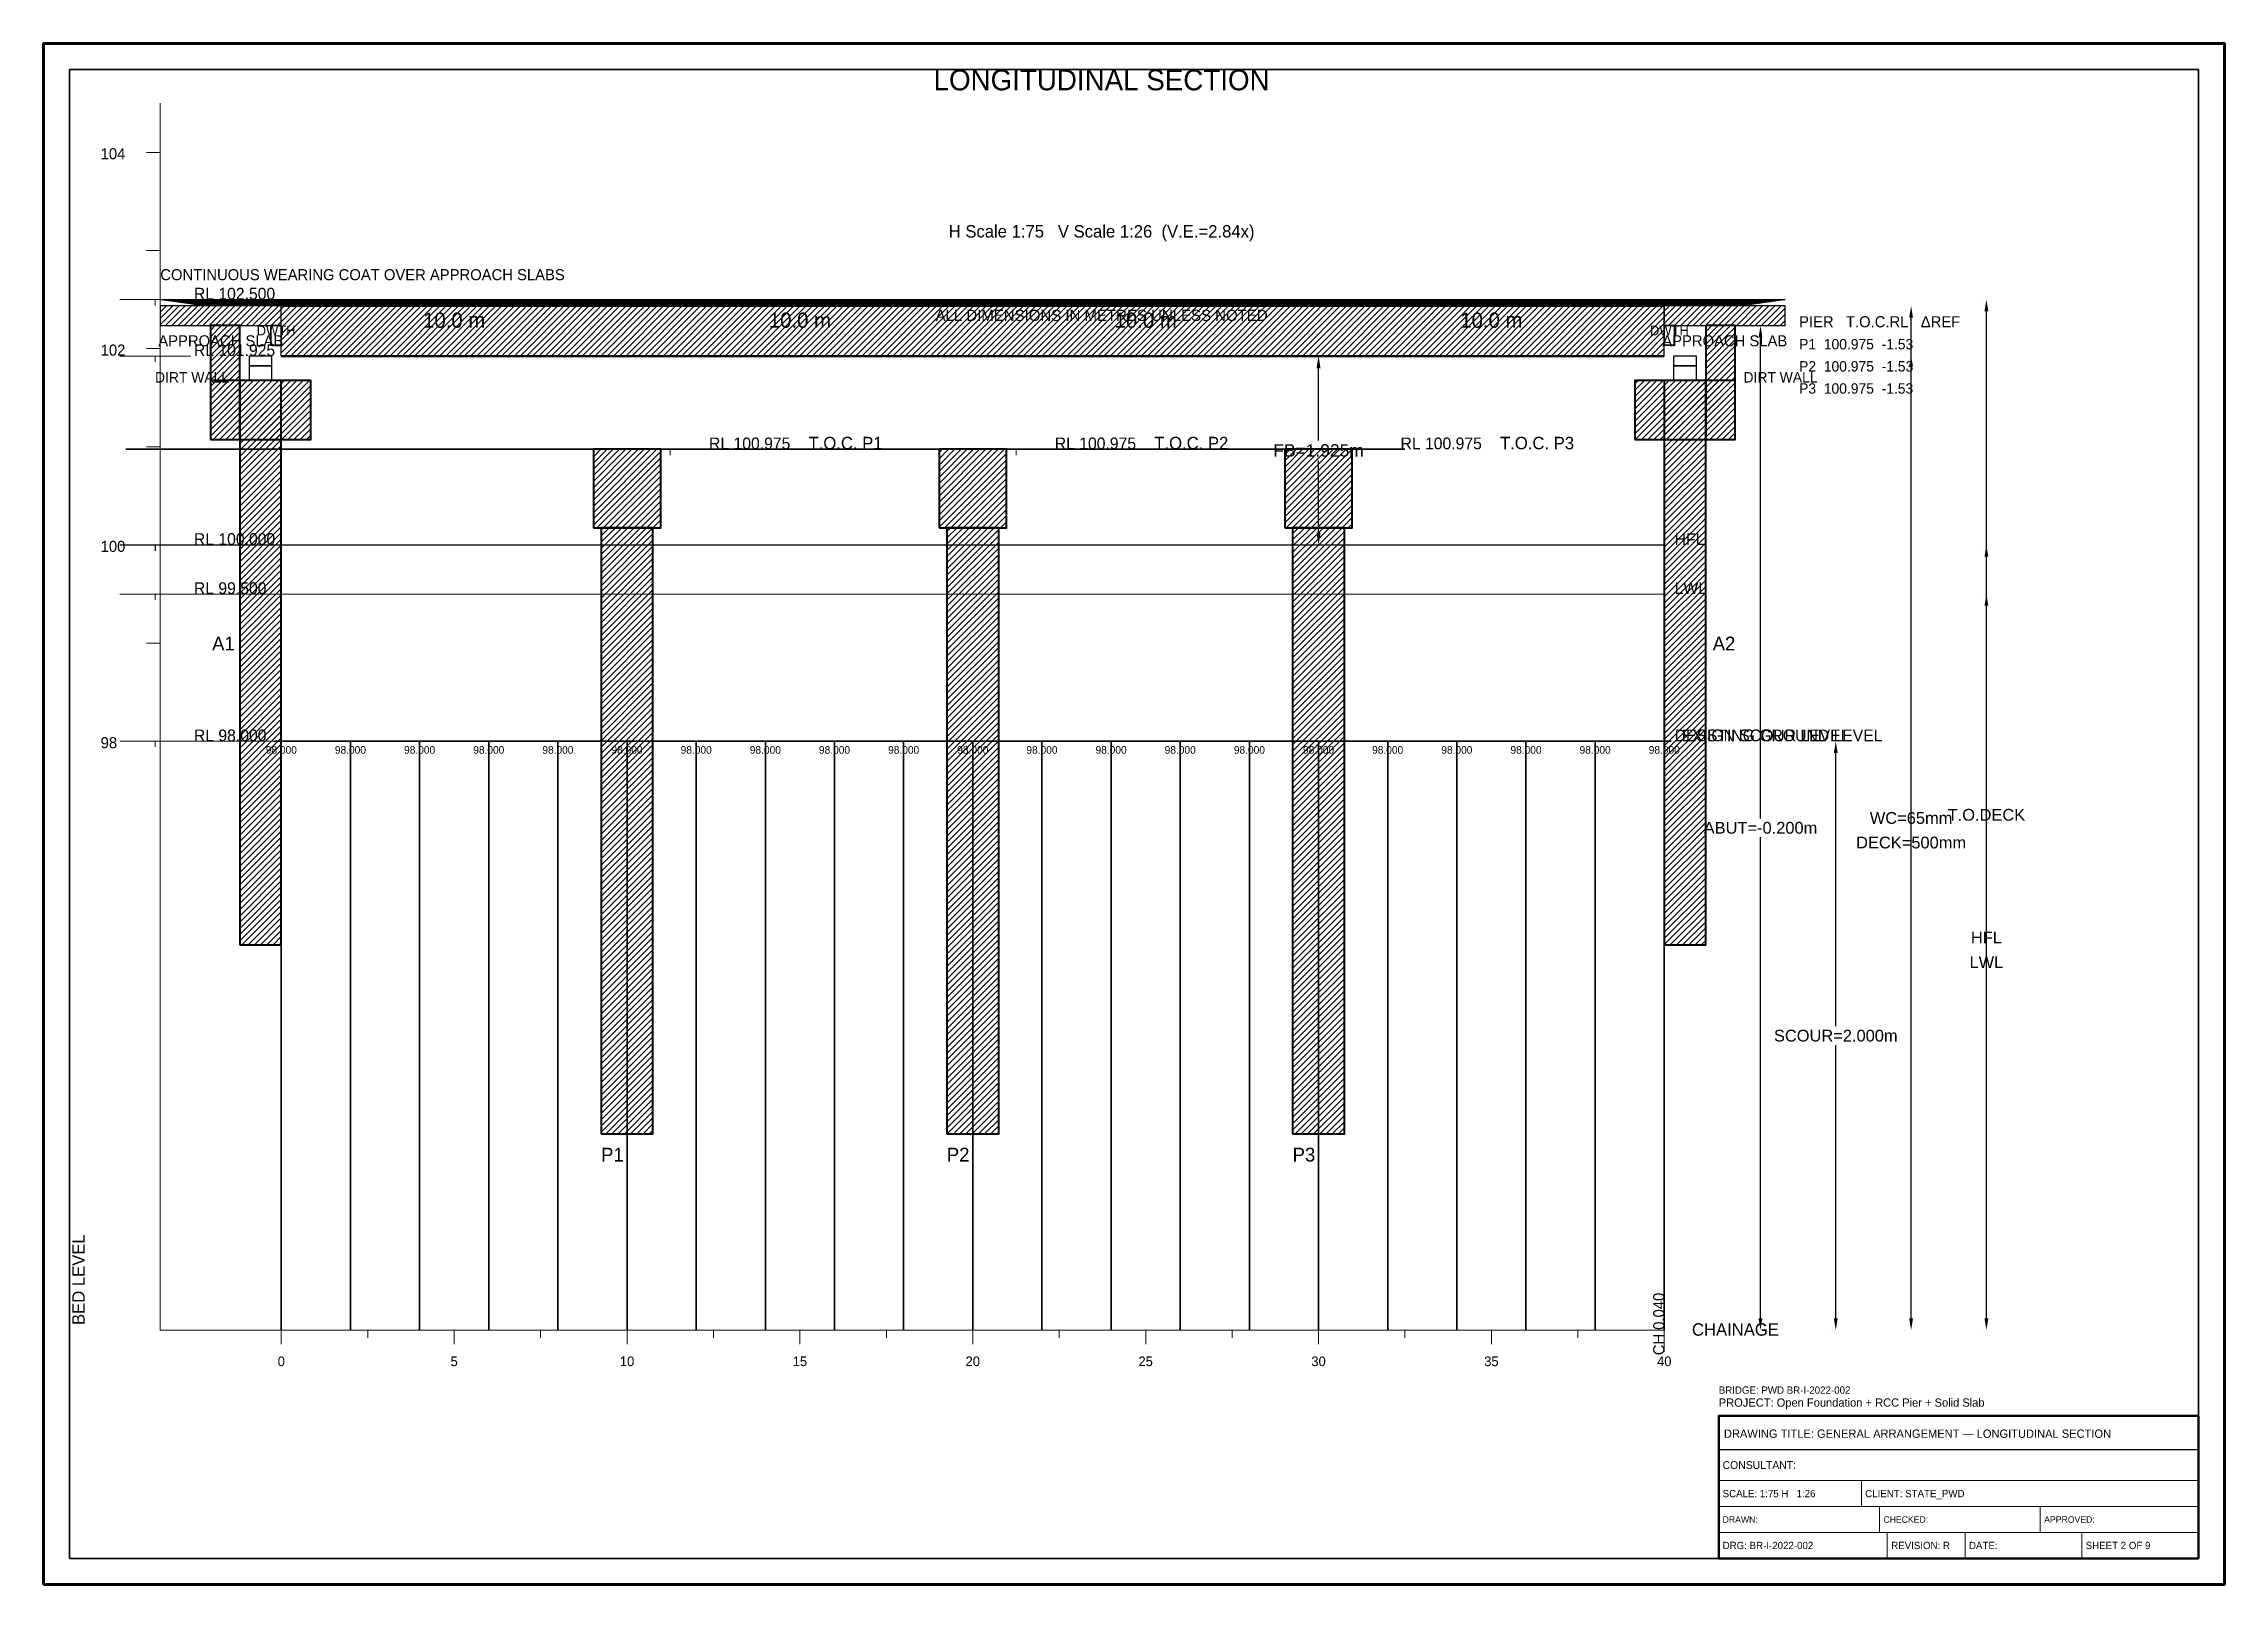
# Model space of a CAD drawing. Header units: metres. Extents: x 0 to 841, y 0 to 594.
import ezdxf
from ezdxf.enums import TextEntityAlignment as Align

# ---------------------------------------------------------------- set-up
doc = ezdxf.new("R2010")
doc.units = ezdxf.units.M
doc.linetypes.add('DASHED', pattern=[0.5, 0.375, -0.125])
doc.linetypes.add('DASHED2', pattern=[0.25, 0.1875, -0.0625])
for name, color, linetype, lineweight in [('ABUT-PROF', 4, 'Continuous', 50), ('BORDER-INNER', 7, 'Continuous', 35), ('BORDER-OUTER', 7, 'Continuous', 70), ('CIVIL-CHAINAGE', 7, 'Continuous', 18), ('CIVIL-GROUND', 3, 'Continuous', 35), ('CIVIL-HFL', 5, 'DASHED', 25), ('CIVIL-LWL', 4, 'DASHED', 18), ('CIVIL-ROAD', 7, 'Continuous', 25), ('CIVIL-SCOUR', 1, 'DASHED2', 18), ('DIM-CHAINAGE', 3, 'Continuous', 18), ('DIM-LEVEL', 3, 'Continuous', 18), ('DIM-LINEAR', 3, 'Continuous', 18), ('STRUC-HATCHING', 8, 'Continuous', 18), ('STRUC-SECTION', 2, 'Continuous', 35), ('SUB-ABUT', 3, 'Continuous', 35), ('SUB-BEARING', 5, 'Continuous', 25), ('SUB-DIRT-WALL', 3, 'Continuous', 35), ('SUB-PIER', 2, 'Continuous', 35), ('SUPER-DECK', 2, 'Continuous', 50), ('SUPER-WEARING', 8, 'Continuous', 25), ('TEXT-GENERAL', 7, 'Continuous', 18), ('TEXT-HEADER', 7, 'Continuous', 25), ('TEXT-LEVEL', 5, 'Continuous', 18), ('TEXT-SPEC', 7, 'Continuous', 13), ('TEXT-TITLE', 7, 'Continuous', 25), ('TITLEBLK-BOX', 7, 'Continuous', 50), ('TITLEBLK-TEXT', 7, 'Continuous', 18)]:
    doc.layers.add(name, color=color, linetype=linetype, lineweight=lineweight)
doc.styles.add('BRIDGE_STD', font='Arial.ttf')
doc.dimstyles.new('pmb100', dxfattribs={"dimtxt": 2.5, "dimasz": 0.9375, "dimexe": 2.5, "dimexo": 2.5, "dimtad": 0, "dimtih": 1, "dimdec": 0, "dimtxsty": 'BRIDGE_STD', "dimcen": 2.5, "dimazin": 3, "dimtfac": 1, "dimtmove": 0, "dimatfit": 3})

msp = doc.modelspace()

# ---------------------------------------------------------------- hatches: boundary and pattern name
at = {"layer": 'STRUC-HATCHING'}
h = msp.add_hatch(dxfattribs=at)
h.set_pattern_fill('ANSI31', scale=0.533333)
h.paths.add_polyline_path([(45, 485.29), (91.67, 485.29), (91.67, 492.86), (45, 492.86)])
h = msp.add_hatch(dxfattribs=at)
h.set_pattern_fill('ANSI31', scale=0.533333)
h.paths.add_polyline_path([(91.67, 473.56), (625, 473.56), (625, 492.86), (91.67, 492.86)])
h = msp.add_hatch(dxfattribs=at)
h.set_pattern_fill('ANSI31', scale=0.533333)
h.paths.add_polyline_path([(625, 485.29), (671.67, 485.29), (671.67, 492.86), (625, 492.86)])
h = msp.add_hatch(dxfattribs=at)
h.set_pattern_fill('ANSI31', scale=0.533333)
h.paths.add_polyline_path([(64.31, 441.4), (75.67, 441.4), (75.67, 485.29), (64.31, 485.29)])
h = msp.add_hatch(dxfattribs=at)
h.set_pattern_fill('ANSI31', scale=0.533333)
h.paths.add_polyline_path([(641, 441.4), (652.35, 441.4), (652.35, 485.29), (641, 485.29)])
h = msp.add_hatch(dxfattribs=at)
h.set_pattern_fill('ANSI31', scale=0.533333)
h.paths.add_polyline_path([(64.31, 441.4), (103.02, 441.4), (103.02, 464.1), (64.31, 464.1)])
h = msp.add_hatch(dxfattribs=at)
h.set_pattern_fill('ANSI31', scale=0.533333)
h.paths.add_polyline_path([(75.67, 246.52), (91.67, 246.52), (91.67, 464.1), (75.67, 464.1)])
h = msp.add_hatch(dxfattribs=at)
h.set_pattern_fill('ANSI31', scale=0.533333)
h.paths.add_polyline_path([(613.65, 441.4), (652.35, 441.4), (652.35, 464.1), (613.65, 464.1)])
h = msp.add_hatch(dxfattribs=at)
h.set_pattern_fill('ANSI31', scale=0.533333)
h.paths.add_polyline_path([(625, 246.52), (641, 246.52), (641, 464.1), (625, 464.1)])
h = msp.add_hatch(dxfattribs=at)
h.set_pattern_fill('ANSI31', scale=0.533333)
h.paths.add_polyline_path([(212, 407.34), (238, 407.34), (238, 437.61), (212, 437.61)])
h = msp.add_hatch(dxfattribs=at)
h.set_pattern_fill('ANSI31', scale=0.533333)
h.paths.add_polyline_path([(345.33, 407.34), (371.33, 407.34), (371.33, 437.61), (345.33, 437.61)])
h = msp.add_hatch(dxfattribs=at)
h.set_pattern_fill('ANSI31', scale=0.533333)
h.paths.add_polyline_path([(478.67, 407.34), (504.67, 407.34), (504.67, 437.61), (478.67, 437.61)])
h = msp.add_hatch(dxfattribs=at)
h.set_pattern_fill('ANSI31', scale=0.533333)
h.paths.add_polyline_path([(215, 173.68), (235, 173.68), (235, 407.34), (215, 407.34)])
h = msp.add_hatch(dxfattribs=at)
h.set_pattern_fill('ANSI31', scale=0.533333)
h.paths.add_polyline_path([(348.33, 173.68), (368.33, 173.68), (368.33, 407.34), (348.33, 407.34)])
h = msp.add_hatch(dxfattribs=at)
h.set_pattern_fill('ANSI31', scale=0.533333)
h.paths.add_polyline_path([(481.67, 173.68), (501.67, 173.68), (501.67, 407.34), (481.67, 407.34)])
at = {"layer": 'SUPER-WEARING'}
h = msp.add_hatch(dxfattribs=at)
h.set_pattern_fill('SOLID')
h.paths.add_polyline_path([(45, 495.32), (671.67, 495.32), (654.33, 492.86), (62.33, 492.86)])

# ---------------------------------------------------------------- linework, layer by layer
at = {"layer": 'ABUT-PROF', "lineweight": 35}
for points in [[(87.67, 477.72), (91.67, 477.72), (91.67, 485.29), (87.67, 485.29), (87.67, 477.72)], [(625, 477.72), (629, 477.72), (629, 485.29), (625, 485.29), (625, 477.72)]]:
    msp.add_lwpolyline(points, dxfattribs=at)
at = {"layer": 'BORDER-INNER'}
msp.add_lwpolyline([(10, 10), (831, 10), (831, 584), (10, 584), (10, 10)], dxfattribs=at)
at = {"layer": 'BORDER-OUTER'}
msp.add_lwpolyline([(0, 0), (841, 0), (841, 594), (0, 594), (0, 0)], dxfattribs=at)
at = {"layer": 'CIVIL-CHAINAGE'}
for p, q in [((45, 98), (625, 98)), ((91.67, 98), (91.67, 92.67)), ((125, 98), (125, 95.07)), ((158.33, 98), (158.33, 92.67)), ((191.67, 98), (191.67, 95.07)), ((225, 98), (225, 92.67)), ((258.33, 98), (258.33, 95.07)), ((291.67, 98), (291.67, 92.67)), ((325, 98), (325, 95.07)), ((358.33, 98), (358.33, 92.67)), ((391.67, 98), (391.67, 95.07)), ((425, 98), (425, 92.67)), ((458.33, 98), (458.33, 95.07)), ((491.67, 98), (491.67, 92.67)), ((525, 98), (525, 95.07)), ((558.33, 98), (558.33, 92.67)), ((591.67, 98), (591.67, 95.07)), ((625, 98), (625, 92.67)), ((625, 96), (625, 89.6))]:
    msp.add_line(p, q, dxfattribs=at)
at = {"layer": 'CIVIL-GROUND', "color": 3}
for p, q in [((89, 325.04), (94.33, 325.04)), ((115.67, 325.04), (121, 325.04)), ((142.33, 325.04), (147.67, 325.04)), ((169, 325.04), (174.33, 325.04)), ((195.67, 325.04), (201, 325.04)), ((222.33, 325.04), (227.67, 325.04)), ((249, 325.04), (254.33, 325.04)), ((275.67, 325.04), (281, 325.04)), ((302.33, 325.04), (307.67, 325.04)), ((329, 325.04), (334.33, 325.04)), ((355.67, 325.04), (361, 325.04)), ((382.33, 325.04), (387.67, 325.04)), ((409, 325.04), (414.33, 325.04)), ((435.67, 325.04), (441, 325.04)), ((462.33, 325.04), (467.67, 325.04)), ((489, 325.04), (494.33, 325.04)), ((515.67, 325.04), (521, 325.04)), ((542.33, 325.04), (547.67, 325.04)), ((569, 325.04), (574.33, 325.04)), ((595.67, 325.04), (601, 325.04)), ((622.33, 325.04), (627.67, 325.04))]:
    msp.add_line(p, q, dxfattribs=at)
at = {"layer": 'CIVIL-GROUND', "color": 8, "linetype": 'DASHED2'}
for p, q in [((91.67, 325.04), (91.67, 98)), ((118.33, 325.04), (118.33, 98)), ((145, 325.04), (145, 98)), ((171.67, 325.04), (171.67, 98)), ((198.33, 325.04), (198.33, 98)), ((225, 325.04), (225, 98)), ((251.67, 325.04), (251.67, 98)), ((278.33, 325.04), (278.33, 98)), ((305, 325.04), (305, 98)), ((331.67, 325.04), (331.67, 98)), ((358.33, 325.04), (358.33, 98)), ((385, 325.04), (385, 98)), ((411.67, 325.04), (411.67, 98)), ((438.33, 325.04), (438.33, 98)), ((465, 325.04), (465, 98)), ((491.67, 325.04), (491.67, 98)), ((518.33, 325.04), (518.33, 98)), ((545, 325.04), (545, 98)), ((571.67, 325.04), (571.67, 98)), ((598.33, 325.04), (598.33, 98)), ((625, 325.04), (625, 98))]:
    msp.add_line(p, q, dxfattribs=at)
at = {"layer": 'CIVIL-GROUND', "color": 3}
msp.add_lwpolyline([(91.67, 325.04), (118.33, 325.04), (145, 325.04), (171.67, 325.04), (198.33, 325.04), (225, 325.04), (251.67, 325.04), (278.33, 325.04), (305, 325.04), (331.67, 325.04), (358.33, 325.04), (385, 325.04), (411.67, 325.04), (438.33, 325.04), (465, 325.04), (491.67, 325.04), (518.33, 325.04), (545, 325.04), (571.67, 325.04), (598.33, 325.04), (625, 325.04)], dxfattribs=at)
at = {"layer": 'CIVIL-HFL'}
for p, q in [((29.4, 400.72), (56.6, 400.72)), ((43, 400.72), (43, 398.45))]:
    msp.add_line(p, q, dxfattribs=at)
at = {"layer": 'CIVIL-HFL', "color": 5}
msp.add_line((45, 400.72), (625, 400.72), dxfattribs=at)
at = {"layer": 'CIVIL-LWL'}
for p, q in [((29.4, 381.8), (56.6, 381.8)), ((43, 381.8), (43, 379.53))]:
    msp.add_line(p, q, dxfattribs=at)
at = {"layer": 'CIVIL-LWL', "color": 4}
msp.add_line((45, 381.8), (625, 381.8), dxfattribs=at)
at = {"layer": 'CIVIL-ROAD', "lineweight": 25}
for points in [[(45, 485.29), (91.67, 485.29), (91.67, 492.86), (45, 492.86), (45, 485.29)], [(625, 485.29), (671.67, 485.29), (671.67, 492.86), (625, 492.86), (625, 485.29)]]:
    msp.add_lwpolyline(points, dxfattribs=at)
at = {"layer": 'CIVIL-SCOUR'}
for p, q in [((29.4, 325.04), (56.6, 325.04)), ((43, 325.04), (43, 322.77))]:
    msp.add_line(p, q, dxfattribs=at)
at = {"layer": 'CIVIL-SCOUR', "color": 1}
msp.add_line((45, 325.04), (625, 325.04), dxfattribs=at)
at = {"layer": 'DIM-LEVEL'}
for p, q in [((45, 98), (45, 571)), ((39.67, 552.08), (45, 552.08)), ((39.67, 514.24), (45, 514.24)), ((29.4, 495.32), (56.6, 495.32)), ((43, 495.32), (43, 493.05)), ((29.4, 473.56), (56.6, 473.56)), ((39.67, 476.4), (45, 476.4)), ((43, 473.56), (43, 471.3)), ((39.67, 438.56), (45, 438.56)), ((228.07, 437.61), (255.27, 437.61)), ((241.67, 437.61), (241.67, 435.35)), ((361.4, 437.61), (388.6, 437.61)), ((375, 437.61), (375, 435.35)), ((494.73, 437.61), (521.93, 437.61)), ((508.33, 437.61), (508.33, 435.35)), ((34.33, 400.72), (45, 400.72)), ((39.67, 362.88), (45, 362.88)), ((39.67, 325.04), (45, 325.04))]:
    msp.add_line(p, q, dxfattribs=at)
at = {"layer": 'STRUC-SECTION', "color": 8, "linetype": 'DASHED'}
for p in [(258.33, 437.61), (391.67, 437.61), (525, 437.61)]:
    msp.add_line(p, (31.67, 437.61), dxfattribs=at)
at = {"layer": 'SUB-ABUT', "lineweight": 40}
for points in [[(64.31, 441.4), (103.02, 441.4), (103.02, 464.1), (64.31, 464.1), (64.31, 441.4)], [(75.67, 246.52), (91.67, 246.52), (91.67, 464.1), (75.67, 464.1), (75.67, 246.52)], [(613.65, 441.4), (652.35, 441.4), (652.35, 464.1), (613.65, 464.1), (613.65, 441.4)], [(625, 246.52), (641, 246.52), (641, 464.1), (625, 464.1), (625, 246.52)]]:
    msp.add_lwpolyline(points, dxfattribs=at)
at = {"layer": 'SUB-ABUT', "lineweight": 30}
for points in [[(79.27, 464.1), (88.07, 464.1), (88.07, 469.78), (79.27, 469.78), (79.27, 464.1)], [(628.6, 464.1), (637.4, 464.1), (637.4, 469.78), (628.6, 469.78), (628.6, 464.1)]]:
    msp.add_lwpolyline(points, dxfattribs=at)
at = {"layer": 'SUB-BEARING', "lineweight": 30}
for points in [[(79.27, 469.78), (88.07, 469.78), (88.07, 473.56), (79.27, 473.56), (79.27, 469.78)], [(628.6, 469.78), (637.4, 469.78), (637.4, 473.56), (628.6, 473.56), (628.6, 469.78)]]:
    msp.add_lwpolyline(points, dxfattribs=at)
at = {"layer": 'SUB-DIRT-WALL', "lineweight": 40}
for points in [[(64.31, 441.4), (75.67, 441.4), (75.67, 485.29), (64.31, 485.29), (64.31, 441.4)], [(641, 441.4), (652.35, 441.4), (652.35, 485.29), (641, 485.29), (641, 441.4)]]:
    msp.add_lwpolyline(points, dxfattribs=at)
at = {"layer": 'SUB-PIER', "lineweight": 40}
for points in [[(212, 407.34), (238, 407.34), (238, 437.61), (212, 437.61), (212, 407.34)], [(345.33, 407.34), (371.33, 407.34), (371.33, 437.61), (345.33, 437.61), (345.33, 407.34)], [(478.67, 407.34), (504.67, 407.34), (504.67, 437.61), (478.67, 437.61), (478.67, 407.34)], [(215, 173.68), (235, 173.68), (235, 407.34), (215, 407.34), (215, 173.68)], [(348.33, 173.68), (368.33, 173.68), (368.33, 407.34), (348.33, 407.34), (348.33, 173.68)], [(481.67, 173.68), (501.67, 173.68), (501.67, 407.34), (481.67, 407.34), (481.67, 173.68)]]:
    msp.add_lwpolyline(points, dxfattribs=at)
at = {"layer": 'SUPER-DECK'}
for p, q in [((91.67, 492.86), (625, 492.86)), ((91.67, 473.56), (625, 473.56))]:
    msp.add_line(p, q, dxfattribs=at)
at = {"layer": 'SUPER-DECK', "lineweight": 25}
for p, q in [((91.67, 473.56), (91.67, 492.86)), ((625, 473.56), (625, 492.86))]:
    msp.add_line(p, q, dxfattribs=at)
at = {"layer": 'SUPER-WEARING', "lineweight": 25}
msp.add_lwpolyline([(45, 495.32), (671.67, 495.32), (654.33, 492.86), (62.33, 492.86), (45, 495.32)], dxfattribs=at)
at = {"layer": 'TITLEBLK-BOX', "lineweight": 50}
msp.add_lwpolyline([(646, 10), (831, 10), (831, 65), (646, 65), (646, 10)], dxfattribs=at)
at = {"layer": 'TITLEBLK-BOX', "lineweight": 30}
msp.add_lwpolyline([(646, 52), (831, 52), (831, 65), (646, 65), (646, 52)], dxfattribs=at)
at = {"layer": 'TITLEBLK-BOX', "lineweight": 18}
for points in [[(646, 40), (831, 40), (831, 52), (646, 52), (646, 40)], [(646, 30), (701, 30), (701, 40), (646, 40), (646, 30)], [(701, 30), (831, 30), (831, 40), (701, 40), (701, 30)], [(646, 20), (708, 20), (708, 30), (646, 30), (646, 20)], [(708, 20), (770, 20), (770, 30), (708, 30), (708, 20)], [(770, 20), (831, 20), (831, 30), (770, 30), (770, 20)], [(646, 10), (711, 10), (711, 20), (646, 20), (646, 10)], [(711, 10), (741, 10), (741, 20), (711, 20), (711, 10)], [(741, 10), (786, 10), (786, 20), (741, 20), (741, 10)], [(786, 10), (831, 10), (831, 20), (786, 20), (786, 10)]]:
    msp.add_lwpolyline(points, dxfattribs=at)

# ---------------------------------------------------------------- texts
at = {"layer": 'CIVIL-GROUND', "color": 3}
msp.add_text('EXISTING GROUND LEVEL', height=4.5333, dxfattribs=at).set_placement((631.67, 325.04))
at = {"layer": 'CIVIL-HFL', "color": 5}
msp.add_text('HFL', height=4.533, dxfattribs=at).set_placement((629, 400.72))
at = {"layer": 'CIVIL-LWL', "color": 4}
msp.add_text('LWL', height=4.533, dxfattribs=at).set_placement((629, 381.8))
at = {"layer": 'CIVIL-SCOUR', "color": 1}
msp.add_text('DESIGN SCOUR LEVEL', height=4.5333, dxfattribs=at).set_placement((629, 325.04))
at = {"layer": 'DIM-CHAINAGE'}
msp.add_text('CH 0.040', height=4.267, rotation=90, dxfattribs=at).set_placement((625, 88.32))
at = {"layer": 'TEXT-GENERAL'}
for p in [(158.33, 484.44), (291.67, 484.44), (425, 484.44), (558.33, 484.44)]:
    msp.add_text('10.0 m', height=5.867, dxfattribs=at).set_placement(p, align=Align.CENTER)
for s, p in [('A1', (65, 360.04)), ('A2', (643.67, 360.04)), ('P1', (215, 163.01)), ('P2', (348.33, 163.01)), ('P3', (481.67, 163.01))]:
    msp.add_text(s, height=5.333, dxfattribs=at).set_placement(p)
at = {"layer": 'TEXT-HEADER'}
msp.add_text('LONGITUDINAL SECTION', height=8, dxfattribs=at).set_placement((408, 576), align=Align.CENTER)
for s, height, p in [('PIER   T.O.C.RL   ΔREF', 4.2667, (677, 484.65)), ('T.O.C. P1', 4.8, (295, 437.61)), ('T.O.C. P2', 4.8, (428.33, 437.61)), ('T.O.C. P3', 4.8, (561.67, 437.61))]:
    msp.add_text(s, height=height, dxfattribs=at).set_placement(p)
at = {"layer": 'TEXT-LEVEL'}
for s, height, p in [('104', 4.267, (22, 549.41)), ('RL 102.500', 4.533, (57.96, 495.32)), ('102', 4.267, (22, 473.73)), ('RL 101.925', 4.533, (57.96, 473.56)), ('RL 100.975', 4.533, (256.63, 437.61)), ('RL 100.975', 4.533, (389.96, 437.61)), ('RL 100.975', 4.533, (523.29, 437.61)), ('RL 100.000', 4.533, (57.96, 400.72)), ('100', 4.267, (22, 398.05)), ('RL 99.500', 4.533, (57.96, 381.8)), ('RL 98.000', 4.533, (57.96, 325.04)), ('98', 4.267, (22, 322.37)), ('CHAINAGE', 4.8, (635.67, 95.87))]:
    msp.add_text(s, height=height, dxfattribs=at).set_placement(p)
at = {"layer": 'TEXT-LEVEL', "color": 8}
for p in [(91.67, 320.24), (118.33, 320.24), (145, 320.24), (171.67, 320.24), (198.33, 320.24), (225, 320.24), (251.67, 320.24), (278.33, 320.24), (305, 320.24), (331.67, 320.24), (358.33, 320.24), (385, 320.24), (411.67, 320.24), (438.33, 320.24), (465, 320.24), (491.67, 320.24), (518.33, 320.24), (545, 320.24), (571.67, 320.24), (598.33, 320.24), (625, 320.24)]:
    msp.add_text('98.000', height=2.933, dxfattribs=at).set_placement(p, align=Align.CENTER)
at = {"layer": 'TEXT-LEVEL'}
msp.add_text('BED LEVEL', height=4.8, rotation=90, dxfattribs=at).set_placement((15.83, 100))
for s, height, p in [('0', 3.73, (91.67, 84.13)), ('5', 3.73, (158.33, 84.13)), ('10', 3.733, (225, 84.13)), ('15', 3.733, (291.67, 84.13)), ('20', 3.733, (358.33, 84.13)), ('25', 3.733, (425, 84.13)), ('30', 3.733, (491.67, 84.13)), ('35', 3.733, (558.33, 84.13)), ('40', 3.733, (625, 84.13))]:
    msp.add_text(s, height=height, dxfattribs=at).set_placement(p, align=Align.CENTER)
at = {"layer": 'TEXT-SPEC'}
for s, height, p in [('H Scale 1:75   V Scale 1:26  (V.E.=2.84x)', 4.8, (408, 519.24)), ('APPROACH SLAB', 4.2667, (68.33, 477.29)), ('APPROACH SLAB', 4.2667, (648.33, 477.29))]:
    msp.add_text(s, height=height, dxfattribs=at).set_placement(p, align=Align.CENTER)
at = {"layer": 'TEXT-SPEC', "color": 8}
for s, height, p in [('CONTINUOUS WEARING COAT OVER APPROACH SLABS', 4.2667, (45, 502.79)), ('P1  100.975  -1.53', 4, (677, 476.12)), ('P2  100.975  -1.53', 4, (677, 467.59)), ('P3  100.975  -1.53', 4, (677, 459.05))]:
    msp.add_text(s, height=height, dxfattribs=at).set_placement(p)
msp.add_text('ALL DIMENSIONS IN METRES UNLESS NOTED', height=4.32, dxfattribs=at).set_placement((408, 487.08), align=Align.CENTER)
at = {"layer": 'TEXT-SPEC', "color": 4}
for p in [(89.67, 481.51), (627, 481.51)]:
    msp.add_text('DWTH', height=3.733, dxfattribs=at).set_placement(p, align=Align.CENTER)
at = {"layer": 'TEXT-SPEC'}
for p in [(42.98, 463.35), (655.55, 463.35)]:
    msp.add_text('DIRT WALL', height=4, dxfattribs=at).set_placement(p)
at = {"layer": 'TEXT-TITLE'}
for s, p in [('PROJECT: Open Foundation + RCC Pier + Solid Slab', (646, 68.5)), ('DRAWING TITLE: GENERAL ARRANGEMENT — LONGITUDINAL SECTION', (648, 56.5))]:
    msp.add_text(s, height=3.2, dxfattribs=at).set_placement(p)
at = {"layer": 'TITLEBLK-TEXT'}
for s, height, p in [('BRIDGE: PWD BR-I-2022-002', 2.8, (646, 73.5)), ('CONSULTANT: ', 3, (647.5, 44.5)), ('SCALE: 1:75 H   1:26 ', 2.8, (647.5, 33.6)), ('CLIENT: STATE_PWD', 2.8, (702.5, 33.6)), ('DRAWN: ', 2.5, (647.5, 23.75)), ('CHECKED: ', 2.5, (709.5, 23.75)), ('APPROVED: ', 2.5, (771.5, 23.75)), ('DRG: BR-I-2022-002', 2.8, (647.5, 13.6)), ('REVISION: R', 2.8, (712.5, 13.6)), ('DATE: ', 2.8, (742.5, 13.6)), ('SHEET 2 OF 9', 2.8, (787.5, 13.6))]:
    msp.add_text(s, height=height, dxfattribs=at).set_placement(p)

# ---------------------------------------------------------------- dimensions: what is measured, and where the dimension line sits
at = {"layer": 'DIM-LINEAR'}
for base, p1, p2, text, override in [((720.18, 98), (720.18, 98), (720.18, 492.86), 'WC=65mm', {"dimtxt": 4.533333, "dimasz": 4.533333, "dimgap": 1.813333, "dimclrt": 3}), ((749.22, 98), (749.22, 98), (749.22, 495.32), 'T.O.DECK', {"dimtxt": 4.533333, "dimasz": 4.533333, "dimgap": 1.813333, "dimclrt": 3}), ((662.1, 98), (662.1, 98), (662.1, 485.29), 'ABUT=-0.200m', {"dimtxt": 4.533333, "dimasz": 4.533333, "dimgap": 1.813333, "dimclrt": 3}), ((491.67, 400.72), (465, 400.72), (465, 473.56), 'FB=1.925m', {"dimtxt": 4.8, "dimasz": 4.8, "dimgap": 1.92, "dimclrt": 3}), ((720.18, 98), (720.18, 98), (720.18, 473.94), 'DECK=500mm', {"dimtxt": 4.533333, "dimasz": 4.533333, "dimgap": 1.813333, "dimclrt": 3}), ((749.22, 98), (749.22, 98), (749.22, 400.72), 'HFL', {"dimtxt": 4.533333, "dimasz": 4.533333, "dimgap": 1.813333, "dimclrt": 3}), ((749.22, 98), (749.22, 98), (749.22, 381.8), 'LWL', {"dimtxt": 4.533333, "dimasz": 4.533333, "dimgap": 1.813333, "dimclrt": 3}), ((691.14, 98), (691.14, 98), (691.14, 325.04), 'SCOUR=2.000m', {"dimtxt": 4.533333, "dimasz": 4.533333, "dimgap": 1.813333, "dimclrt": 3})]:
    msp.add_linear_dim(base=base, p1=p1, p2=p2, angle=90, text=text, dimstyle='pmb100', override=override, dxfattribs=at).render()

doc.saveas('drawing.dxf')
